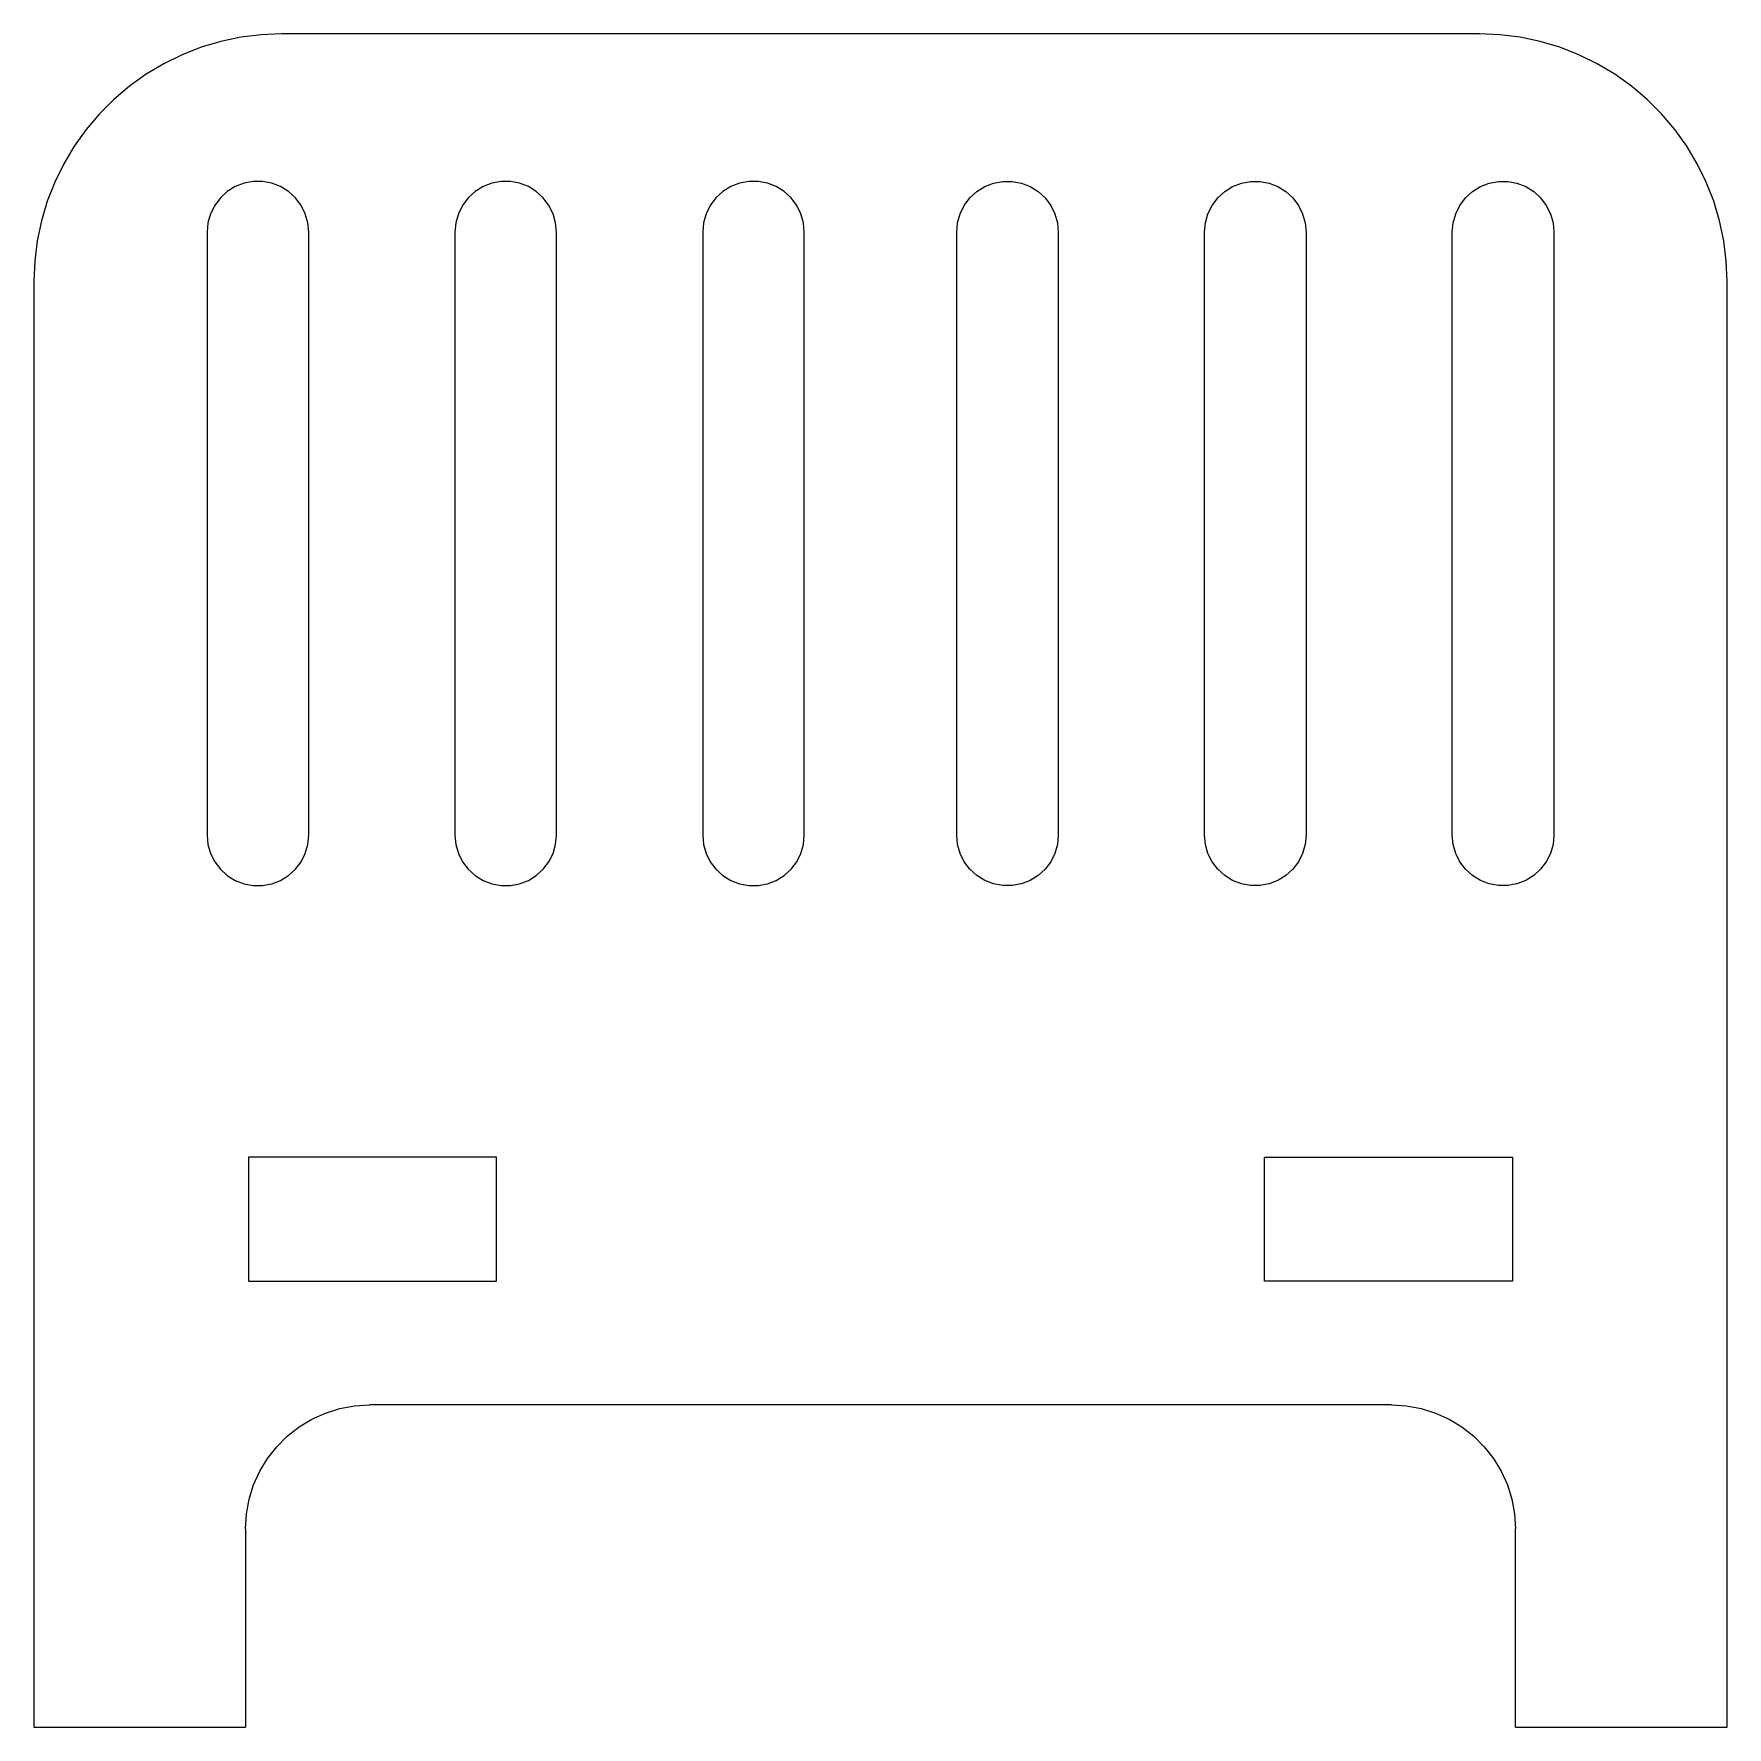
# Model space of a CAD drawing. Header units: centimetres. Extents: x -35.8 to 32.7, y -21 to 21.1.
# Drawn here: x -14.24 to -7.41, y 0.7 to 7.53 of the extents above; entities that cross this region are included whole.
import ezdxf

# ---------------------------------------------------------------- set-up
doc = ezdxf.new("R2010")
doc.units = ezdxf.units.CM
doc.header["$MEASUREMENT"] = 0
doc.layers.add('Capa 1', color=7, linetype='Continuous')

msp = doc.modelspace()

# ---------------------------------------------------------------- linework, layer by layer
at = {"layer": 'Capa 1', "color": 1, "lineweight": 25}
for points, knots in [([(-13.23969, 7.52854), (-13.23969, 7.52854), (-13.32227, 7.52512), (-13.32227, 7.52512), (-13.32227, 7.52512), (-13.32227, 7.52512), (-13.40429, 7.51492), (-13.40429, 7.51492), (-13.40429, 7.51492), (-13.40429, 7.51492), (-13.48519, 7.49795), (-13.48519, 7.49795), (-13.48519, 7.49795), (-13.48519, 7.49795), (-13.56438, 7.47435), (-13.56438, 7.47435), (-13.56438, 7.47435), (-13.56438, 7.47435), (-13.6414, 7.44433), (-13.6414, 7.44433), (-13.6414, 7.44433), (-13.6414, 7.44433), (-13.71565, 7.40803), (-13.71565, 7.40803), (-13.71565, 7.40803), (-13.71565, 7.40803), (-13.78663, 7.3657), (-13.78663, 7.3657), (-13.78663, 7.3657), (-13.78663, 7.3657), (-13.85391, 7.31768), (-13.85391, 7.31768), (-13.85391, 7.31768), (-13.85391, 7.31768), (-13.91699, 7.26427), (-13.91699, 7.26427), (-13.91699, 7.26427), (-13.91699, 7.26427), (-13.97544, 7.20582), (-13.97544, 7.20582), (-13.97544, 7.20582), (-13.97544, 7.20582), (-14.02885, 7.14278), (-14.02885, 7.14278), (-14.02885, 7.14278), (-14.02885, 7.14278), (-14.07686, 7.0755), (-14.07686, 7.0755), (-14.07686, 7.0755), (-14.07686, 7.0755), (-14.11916, 7.00449), (-14.11916, 7.00449), (-14.11916, 7.00449), (-14.11916, 7.00449), (-14.15546, 6.93023), (-14.15546, 6.93023), (-14.15546, 6.93023), (-14.15546, 6.93023), (-14.18552, 6.85325), (-14.18552, 6.85325), (-14.18552, 6.85325), (-14.18552, 6.85325), (-14.20909, 6.77402), (-14.20909, 6.77402), (-14.20909, 6.77402), (-14.20909, 6.77402), (-14.22605, 6.69313), (-14.22605, 6.69313), (-14.22605, 6.69313), (-14.22605, 6.69313), (-14.23628, 6.61114), (-14.23628, 6.61114), (-14.23628, 6.61114), (-14.23628, 6.61114), (-14.23971, 6.52855), (-14.23971, 6.52855)], [0, 0, 0, 0, 0.05, 0.05, 0.05, 0.05, 0.1, 0.1, 0.1, 0.1, 0.15, 0.15, 0.15, 0.15, 0.2, 0.2, 0.2, 0.2, 0.25, 0.25, 0.25, 0.25, 0.3, 0.3, 0.3, 0.3, 0.35, 0.35, 0.35, 0.35, 0.4, 0.4, 0.4, 0.4, 0.45, 0.45, 0.45, 0.45, 0.5, 0.5, 0.5, 0.5, 0.55, 0.55, 0.55, 0.55, 0.6, 0.6, 0.6, 0.6, 0.65, 0.65, 0.65, 0.65, 0.7, 0.7, 0.7, 0.7, 0.75, 0.75, 0.75, 0.75, 0.8, 0.8, 0.8, 0.8, 0.85, 0.85, 0.85, 0.85, 0.9, 0.9, 0.9, 0.9, 1, 1, 1, 1]), ([(-7.40637, 6.52855), (-7.40637, 6.52855), (-7.40979, 6.61114), (-7.40979, 6.61114), (-7.40979, 6.61114), (-7.40979, 6.61114), (-7.42002, 6.69313), (-7.42002, 6.69313), (-7.42002, 6.69313), (-7.42002, 6.69313), (-7.43695, 6.77402), (-7.43695, 6.77402), (-7.43695, 6.77402), (-7.43695, 6.77402), (-7.46055, 6.85325), (-7.46055, 6.85325), (-7.46055, 6.85325), (-7.46055, 6.85325), (-7.49061, 6.93023), (-7.49061, 6.93023), (-7.49061, 6.93023), (-7.49061, 6.93023), (-7.52691, 7.00449), (-7.52691, 7.00449), (-7.52691, 7.00449), (-7.52691, 7.00449), (-7.56921, 7.0755), (-7.56921, 7.0755), (-7.56921, 7.0755), (-7.56921, 7.0755), (-7.61722, 7.14278), (-7.61722, 7.14278), (-7.61722, 7.14278), (-7.61722, 7.14278), (-7.67063, 7.20582), (-7.67063, 7.20582), (-7.67063, 7.20582), (-7.67063, 7.20582), (-7.72909, 7.26427), (-7.72909, 7.26427), (-7.72909, 7.26427), (-7.72909, 7.26427), (-7.79216, 7.31768), (-7.79216, 7.31768), (-7.79216, 7.31768), (-7.79216, 7.31768), (-7.8594, 7.3657), (-7.8594, 7.3657), (-7.8594, 7.3657), (-7.8594, 7.3657), (-7.93042, 7.40803), (-7.93042, 7.40803), (-7.93042, 7.40803), (-7.93042, 7.40803), (-8.00468, 7.44433), (-8.00468, 7.44433), (-8.00468, 7.44433), (-8.00468, 7.44433), (-8.08165, 7.47435), (-8.08165, 7.47435), (-8.08165, 7.47435), (-8.08165, 7.47435), (-8.16089, 7.49795), (-8.16089, 7.49795), (-8.16089, 7.49795), (-8.16089, 7.49795), (-8.24178, 7.51492), (-8.24178, 7.51492), (-8.24178, 7.51492), (-8.24178, 7.51492), (-8.3238, 7.52512), (-8.3238, 7.52512), (-8.3238, 7.52512), (-8.3238, 7.52512), (-8.40638, 7.52854), (-8.40638, 7.52854)], [0, 0, 0, 0, 0.05, 0.05, 0.05, 0.05, 0.1, 0.1, 0.1, 0.1, 0.15, 0.15, 0.15, 0.15, 0.2, 0.2, 0.2, 0.2, 0.25, 0.25, 0.25, 0.25, 0.3, 0.3, 0.3, 0.3, 0.35, 0.35, 0.35, 0.35, 0.4, 0.4, 0.4, 0.4, 0.45, 0.45, 0.45, 0.45, 0.5, 0.5, 0.5, 0.5, 0.55, 0.55, 0.55, 0.55, 0.6, 0.6, 0.6, 0.6, 0.65, 0.65, 0.65, 0.65, 0.7, 0.7, 0.7, 0.7, 0.75, 0.75, 0.75, 0.75, 0.8, 0.8, 0.8, 0.8, 0.85, 0.85, 0.85, 0.85, 0.9, 0.9, 0.9, 0.9, 1, 1, 1, 1]), ([(-13.13054, 6.72854), (-13.13054, 6.72854), (-13.13403, 6.76622), (-13.13403, 6.76622), (-13.13403, 6.76622), (-13.13403, 6.76622), (-13.14437, 6.80259), (-13.14437, 6.80259), (-13.14437, 6.80259), (-13.14437, 6.80259), (-13.16123, 6.83646), (-13.16123, 6.83646), (-13.16123, 6.83646), (-13.16123, 6.83646), (-13.18405, 6.86666), (-13.18405, 6.86666), (-13.18405, 6.86666), (-13.18405, 6.86666), (-13.21199, 6.89213), (-13.21199, 6.89213), (-13.21199, 6.89213), (-13.21199, 6.89213), (-13.24417, 6.91206), (-13.24417, 6.91206), (-13.24417, 6.91206), (-13.24417, 6.91206), (-13.27945, 6.92571), (-13.27945, 6.92571), (-13.27945, 6.92571), (-13.27945, 6.92571), (-13.31663, 6.93266), (-13.31663, 6.93266), (-13.31663, 6.93266), (-13.31663, 6.93266), (-13.35445, 6.93266), (-13.35445, 6.93266), (-13.35445, 6.93266), (-13.35445, 6.93266), (-13.39163, 6.92571), (-13.39163, 6.92571), (-13.39163, 6.92571), (-13.39163, 6.92571), (-13.42691, 6.91206), (-13.42691, 6.91206), (-13.42691, 6.91206), (-13.42691, 6.91206), (-13.45908, 6.89213), (-13.45908, 6.89213), (-13.45908, 6.89213), (-13.45908, 6.89213), (-13.48702, 6.86666), (-13.48702, 6.86666), (-13.48702, 6.86666), (-13.48702, 6.86666), (-13.50984, 6.83646), (-13.50984, 6.83646), (-13.50984, 6.83646), (-13.50984, 6.83646), (-13.52671, 6.80259), (-13.52671, 6.80259), (-13.52671, 6.80259), (-13.52671, 6.80259), (-13.53704, 6.76622), (-13.53704, 6.76622), (-13.53704, 6.76622), (-13.53704, 6.76622), (-13.54054, 6.72854), (-13.54054, 6.72854)], [0, 0, 0, 0, 0.0555556, 0.0555556, 0.0555556, 0.0555556, 0.1111111, 0.1111111, 0.1111111, 0.1111111, 0.1666667, 0.1666667, 0.1666667, 0.1666667, 0.2222222, 0.2222222, 0.2222222, 0.2222222, 0.2777778, 0.2777778, 0.2777778, 0.2777778, 0.3333333, 0.3333333, 0.3333333, 0.3333333, 0.3888889, 0.3888889, 0.3888889, 0.3888889, 0.4444444, 0.4444444, 0.4444444, 0.4444444, 0.5, 0.5, 0.5, 0.5, 0.5555556, 0.5555556, 0.5555556, 0.5555556, 0.6111111, 0.6111111, 0.6111111, 0.6111111, 0.6666667, 0.6666667, 0.6666667, 0.6666667, 0.7222222, 0.7222222, 0.7222222, 0.7222222, 0.7777778, 0.7777778, 0.7777778, 0.7777778, 0.8333333, 0.8333333, 0.8333333, 0.8333333, 0.8888889, 0.8888889, 0.8888889, 0.8888889, 1, 1, 1, 1]), ([(-12.13052, 6.72854), (-12.13052, 6.72854), (-12.13401, 6.76622), (-12.13401, 6.76622), (-12.13401, 6.76622), (-12.13401, 6.76622), (-12.14438, 6.80259), (-12.14438, 6.80259), (-12.14438, 6.80259), (-12.14438, 6.80259), (-12.16125, 6.83646), (-12.16125, 6.83646), (-12.16125, 6.83646), (-12.16125, 6.83646), (-12.18403, 6.86666), (-12.18403, 6.86666), (-12.18403, 6.86666), (-12.18403, 6.86666), (-12.21201, 6.89213), (-12.21201, 6.89213), (-12.21201, 6.89213), (-12.21201, 6.89213), (-12.24415, 6.91206), (-12.24415, 6.91206), (-12.24415, 6.91206), (-12.24415, 6.91206), (-12.27943, 6.92571), (-12.27943, 6.92571), (-12.27943, 6.92571), (-12.27943, 6.92571), (-12.31661, 6.93266), (-12.31661, 6.93266), (-12.31661, 6.93266), (-12.31661, 6.93266), (-12.35446, 6.93266), (-12.35446, 6.93266), (-12.35446, 6.93266), (-12.35446, 6.93266), (-12.39164, 6.92571), (-12.39164, 6.92571), (-12.39164, 6.92571), (-12.39164, 6.92571), (-12.42692, 6.91206), (-12.42692, 6.91206), (-12.42692, 6.91206), (-12.42692, 6.91206), (-12.45906, 6.89213), (-12.45906, 6.89213), (-12.45906, 6.89213), (-12.45906, 6.89213), (-12.48704, 6.86666), (-12.48704, 6.86666), (-12.48704, 6.86666), (-12.48704, 6.86666), (-12.50983, 6.83646), (-12.50983, 6.83646), (-12.50983, 6.83646), (-12.50983, 6.83646), (-12.52669, 6.80259), (-12.52669, 6.80259), (-12.52669, 6.80259), (-12.52669, 6.80259), (-12.53706, 6.76622), (-12.53706, 6.76622), (-12.53706, 6.76622), (-12.53706, 6.76622), (-12.54052, 6.72854), (-12.54052, 6.72854)], [0, 0, 0, 0, 0.0555556, 0.0555556, 0.0555556, 0.0555556, 0.1111111, 0.1111111, 0.1111111, 0.1111111, 0.1666667, 0.1666667, 0.1666667, 0.1666667, 0.2222222, 0.2222222, 0.2222222, 0.2222222, 0.2777778, 0.2777778, 0.2777778, 0.2777778, 0.3333333, 0.3333333, 0.3333333, 0.3333333, 0.3888889, 0.3888889, 0.3888889, 0.3888889, 0.4444444, 0.4444444, 0.4444444, 0.4444444, 0.5, 0.5, 0.5, 0.5, 0.5555556, 0.5555556, 0.5555556, 0.5555556, 0.6111111, 0.6111111, 0.6111111, 0.6111111, 0.6666667, 0.6666667, 0.6666667, 0.6666667, 0.7222222, 0.7222222, 0.7222222, 0.7222222, 0.7777778, 0.7777778, 0.7777778, 0.7777778, 0.8333333, 0.8333333, 0.8333333, 0.8333333, 0.8888889, 0.8888889, 0.8888889, 0.8888889, 1, 1, 1, 1]), ([(-11.13053, 6.72854), (-11.13053, 6.72854), (-11.13403, 6.76622), (-11.13403, 6.76622), (-11.13403, 6.76622), (-11.13403, 6.76622), (-11.14436, 6.80259), (-11.14436, 6.80259), (-11.14436, 6.80259), (-11.14436, 6.80259), (-11.16123, 6.83646), (-11.16123, 6.83646), (-11.16123, 6.83646), (-11.16123, 6.83646), (-11.18405, 6.86666), (-11.18405, 6.86666), (-11.18405, 6.86666), (-11.18405, 6.86666), (-11.21199, 6.89213), (-11.21199, 6.89213), (-11.21199, 6.89213), (-11.21199, 6.89213), (-11.24416, 6.91206), (-11.24416, 6.91206), (-11.24416, 6.91206), (-11.24416, 6.91206), (-11.27944, 6.92571), (-11.27944, 6.92571), (-11.27944, 6.92571), (-11.27944, 6.92571), (-11.31662, 6.93266), (-11.31662, 6.93266), (-11.31662, 6.93266), (-11.31662, 6.93266), (-11.35444, 6.93266), (-11.35444, 6.93266), (-11.35444, 6.93266), (-11.35444, 6.93266), (-11.39163, 6.92571), (-11.39163, 6.92571), (-11.39163, 6.92571), (-11.39163, 6.92571), (-11.4269, 6.91206), (-11.4269, 6.91206), (-11.4269, 6.91206), (-11.4269, 6.91206), (-11.45908, 6.89213), (-11.45908, 6.89213), (-11.45908, 6.89213), (-11.45908, 6.89213), (-11.48702, 6.86666), (-11.48702, 6.86666), (-11.48702, 6.86666), (-11.48702, 6.86666), (-11.50984, 6.83646), (-11.50984, 6.83646), (-11.50984, 6.83646), (-11.50984, 6.83646), (-11.5267, 6.80259), (-11.5267, 6.80259), (-11.5267, 6.80259), (-11.5267, 6.80259), (-11.53704, 6.76622), (-11.53704, 6.76622), (-11.53704, 6.76622), (-11.53704, 6.76622), (-11.54053, 6.72854), (-11.54053, 6.72854)], [0, 0, 0, 0, 0.0555556, 0.0555556, 0.0555556, 0.0555556, 0.1111111, 0.1111111, 0.1111111, 0.1111111, 0.1666667, 0.1666667, 0.1666667, 0.1666667, 0.2222222, 0.2222222, 0.2222222, 0.2222222, 0.2777778, 0.2777778, 0.2777778, 0.2777778, 0.3333333, 0.3333333, 0.3333333, 0.3333333, 0.3888889, 0.3888889, 0.3888889, 0.3888889, 0.4444444, 0.4444444, 0.4444444, 0.4444444, 0.5, 0.5, 0.5, 0.5, 0.5555556, 0.5555556, 0.5555556, 0.5555556, 0.6111111, 0.6111111, 0.6111111, 0.6111111, 0.6666667, 0.6666667, 0.6666667, 0.6666667, 0.7222222, 0.7222222, 0.7222222, 0.7222222, 0.7777778, 0.7777778, 0.7777778, 0.7777778, 0.8333333, 0.8333333, 0.8333333, 0.8333333, 0.8888889, 0.8888889, 0.8888889, 0.8888889, 1, 1, 1, 1]), ([(-10.51554, 6.72854), (-10.51554, 6.72854), (-10.51204, 6.76622), (-10.51204, 6.76622), (-10.51204, 6.76622), (-10.51204, 6.76622), (-10.50171, 6.80259), (-10.50171, 6.80259), (-10.50171, 6.80259), (-10.50171, 6.80259), (-10.48481, 6.83646), (-10.48481, 6.83646), (-10.48481, 6.83646), (-10.48481, 6.83646), (-10.46202, 6.86666), (-10.46202, 6.86666), (-10.46202, 6.86666), (-10.46202, 6.86666), (-10.43408, 6.89213), (-10.43408, 6.89213), (-10.43408, 6.89213), (-10.43408, 6.89213), (-10.40191, 6.91206), (-10.40191, 6.91206), (-10.40191, 6.91206), (-10.40191, 6.91206), (-10.36663, 6.92571), (-10.36663, 6.92571), (-10.36663, 6.92571), (-10.36663, 6.92571), (-10.32945, 6.93266), (-10.32945, 6.93266), (-10.32945, 6.93266), (-10.32945, 6.93266), (-10.29163, 6.93266), (-10.29163, 6.93266), (-10.29163, 6.93266), (-10.29163, 6.93266), (-10.25445, 6.92571), (-10.25445, 6.92571), (-10.25445, 6.92571), (-10.25445, 6.92571), (-10.21917, 6.91206), (-10.21917, 6.91206), (-10.21917, 6.91206), (-10.21917, 6.91206), (-10.187, 6.89213), (-10.187, 6.89213), (-10.187, 6.89213), (-10.187, 6.89213), (-10.15902, 6.86666), (-10.15902, 6.86666), (-10.15902, 6.86666), (-10.15902, 6.86666), (-10.13623, 6.83646), (-10.13623, 6.83646), (-10.13623, 6.83646), (-10.13623, 6.83646), (-10.11937, 6.80259), (-10.11937, 6.80259), (-10.11937, 6.80259), (-10.11937, 6.80259), (-10.10903, 6.76622), (-10.10903, 6.76622), (-10.10903, 6.76622), (-10.10903, 6.76622), (-10.10554, 6.72854), (-10.10554, 6.72854)], [0, 0, 0, 0, 0.0555556, 0.0555556, 0.0555556, 0.0555556, 0.1111111, 0.1111111, 0.1111111, 0.1111111, 0.1666667, 0.1666667, 0.1666667, 0.1666667, 0.2222222, 0.2222222, 0.2222222, 0.2222222, 0.2777778, 0.2777778, 0.2777778, 0.2777778, 0.3333333, 0.3333333, 0.3333333, 0.3333333, 0.3888889, 0.3888889, 0.3888889, 0.3888889, 0.4444444, 0.4444444, 0.4444444, 0.4444444, 0.5, 0.5, 0.5, 0.5, 0.5555556, 0.5555556, 0.5555556, 0.5555556, 0.6111111, 0.6111111, 0.6111111, 0.6111111, 0.6666667, 0.6666667, 0.6666667, 0.6666667, 0.7222222, 0.7222222, 0.7222222, 0.7222222, 0.7777778, 0.7777778, 0.7777778, 0.7777778, 0.8333333, 0.8333333, 0.8333333, 0.8333333, 0.8888889, 0.8888889, 0.8888889, 0.8888889, 1, 1, 1, 1]), ([(-9.51552, 6.72854), (-9.51552, 6.72854), (-9.51206, 6.76622), (-9.51206, 6.76622), (-9.51206, 6.76622), (-9.51206, 6.76622), (-9.50169, 6.80259), (-9.50169, 6.80259), (-9.50169, 6.80259), (-9.50169, 6.80259), (-9.48483, 6.83646), (-9.48483, 6.83646), (-9.48483, 6.83646), (-9.48483, 6.83646), (-9.46204, 6.86666), (-9.46204, 6.86666), (-9.46204, 6.86666), (-9.46204, 6.86666), (-9.43406, 6.89213), (-9.43406, 6.89213), (-9.43406, 6.89213), (-9.43406, 6.89213), (-9.40192, 6.91206), (-9.40192, 6.91206), (-9.40192, 6.91206), (-9.40192, 6.91206), (-9.36665, 6.92571), (-9.36665, 6.92571), (-9.36665, 6.92571), (-9.36665, 6.92571), (-9.32946, 6.93266), (-9.32946, 6.93266), (-9.32946, 6.93266), (-9.32946, 6.93266), (-9.29161, 6.93266), (-9.29161, 6.93266), (-9.29161, 6.93266), (-9.29161, 6.93266), (-9.25443, 6.92571), (-9.25443, 6.92571), (-9.25443, 6.92571), (-9.25443, 6.92571), (-9.21915, 6.91206), (-9.21915, 6.91206), (-9.21915, 6.91206), (-9.21915, 6.91206), (-9.18698, 6.89213), (-9.18698, 6.89213), (-9.18698, 6.89213), (-9.18698, 6.89213), (-9.15904, 6.86666), (-9.15904, 6.86666), (-9.15904, 6.86666), (-9.15904, 6.86666), (-9.13625, 6.83646), (-9.13625, 6.83646), (-9.13625, 6.83646), (-9.13625, 6.83646), (-9.11938, 6.80259), (-9.11938, 6.80259), (-9.11938, 6.80259), (-9.11938, 6.80259), (-9.10901, 6.76622), (-9.10901, 6.76622), (-9.10901, 6.76622), (-9.10901, 6.76622), (-9.10552, 6.72854), (-9.10552, 6.72854)], [0, 0, 0, 0, 0.0555556, 0.0555556, 0.0555556, 0.0555556, 0.1111111, 0.1111111, 0.1111111, 0.1111111, 0.1666667, 0.1666667, 0.1666667, 0.1666667, 0.2222222, 0.2222222, 0.2222222, 0.2222222, 0.2777778, 0.2777778, 0.2777778, 0.2777778, 0.3333333, 0.3333333, 0.3333333, 0.3333333, 0.3888889, 0.3888889, 0.3888889, 0.3888889, 0.4444444, 0.4444444, 0.4444444, 0.4444444, 0.5, 0.5, 0.5, 0.5, 0.5555556, 0.5555556, 0.5555556, 0.5555556, 0.6111111, 0.6111111, 0.6111111, 0.6111111, 0.6666667, 0.6666667, 0.6666667, 0.6666667, 0.7222222, 0.7222222, 0.7222222, 0.7222222, 0.7777778, 0.7777778, 0.7777778, 0.7777778, 0.8333333, 0.8333333, 0.8333333, 0.8333333, 0.8888889, 0.8888889, 0.8888889, 0.8888889, 1, 1, 1, 1]), ([(-8.51553, 6.72854), (-8.51553, 6.72854), (-8.51204, 6.76622), (-8.51204, 6.76622), (-8.51204, 6.76622), (-8.51204, 6.76622), (-8.50171, 6.80259), (-8.50171, 6.80259), (-8.50171, 6.80259), (-8.50171, 6.80259), (-8.48484, 6.83646), (-8.48484, 6.83646), (-8.48484, 6.83646), (-8.48484, 6.83646), (-8.46202, 6.86666), (-8.46202, 6.86666), (-8.46202, 6.86666), (-8.46202, 6.86666), (-8.43408, 6.89213), (-8.43408, 6.89213), (-8.43408, 6.89213), (-8.43408, 6.89213), (-8.4019, 6.91206), (-8.4019, 6.91206), (-8.4019, 6.91206), (-8.4019, 6.91206), (-8.36663, 6.92571), (-8.36663, 6.92571), (-8.36663, 6.92571), (-8.36663, 6.92571), (-8.32944, 6.93266), (-8.32944, 6.93266), (-8.32944, 6.93266), (-8.32944, 6.93266), (-8.29163, 6.93266), (-8.29163, 6.93266), (-8.29163, 6.93266), (-8.29163, 6.93266), (-8.25444, 6.92571), (-8.25444, 6.92571), (-8.25444, 6.92571), (-8.25444, 6.92571), (-8.21917, 6.91206), (-8.21917, 6.91206), (-8.21917, 6.91206), (-8.21917, 6.91206), (-8.18699, 6.89213), (-8.18699, 6.89213), (-8.18699, 6.89213), (-8.18699, 6.89213), (-8.15905, 6.86666), (-8.15905, 6.86666), (-8.15905, 6.86666), (-8.15905, 6.86666), (-8.13623, 6.83646), (-8.13623, 6.83646), (-8.13623, 6.83646), (-8.13623, 6.83646), (-8.11936, 6.80259), (-8.11936, 6.80259), (-8.11936, 6.80259), (-8.11936, 6.80259), (-8.10903, 6.76622), (-8.10903, 6.76622), (-8.10903, 6.76622), (-8.10903, 6.76622), (-8.10554, 6.72854), (-8.10554, 6.72854)], [0, 0, 0, 0, 0.0555556, 0.0555556, 0.0555556, 0.0555556, 0.1111111, 0.1111111, 0.1111111, 0.1111111, 0.1666667, 0.1666667, 0.1666667, 0.1666667, 0.2222222, 0.2222222, 0.2222222, 0.2222222, 0.2777778, 0.2777778, 0.2777778, 0.2777778, 0.3333333, 0.3333333, 0.3333333, 0.3333333, 0.3888889, 0.3888889, 0.3888889, 0.3888889, 0.4444444, 0.4444444, 0.4444444, 0.4444444, 0.5, 0.5, 0.5, 0.5, 0.5555556, 0.5555556, 0.5555556, 0.5555556, 0.6111111, 0.6111111, 0.6111111, 0.6111111, 0.6666667, 0.6666667, 0.6666667, 0.6666667, 0.7222222, 0.7222222, 0.7222222, 0.7222222, 0.7777778, 0.7777778, 0.7777778, 0.7777778, 0.8333333, 0.8333333, 0.8333333, 0.8333333, 0.8888889, 0.8888889, 0.8888889, 0.8888889, 1, 1, 1, 1]), ([(-13.54054, 4.29522), (-13.54054, 4.29522), (-13.53704, 4.25755), (-13.53704, 4.25755), (-13.53704, 4.25755), (-13.53704, 4.25755), (-13.52671, 4.22114), (-13.52671, 4.22114), (-13.52671, 4.22114), (-13.52671, 4.22114), (-13.50984, 4.18727), (-13.50984, 4.18727), (-13.50984, 4.18727), (-13.50984, 4.18727), (-13.48702, 4.15711), (-13.48702, 4.15711), (-13.48702, 4.15711), (-13.48702, 4.15711), (-13.45908, 4.13161), (-13.45908, 4.13161), (-13.45908, 4.13161), (-13.45908, 4.13161), (-13.42691, 4.11171), (-13.42691, 4.11171), (-13.42691, 4.11171), (-13.42691, 4.11171), (-13.39163, 4.09802), (-13.39163, 4.09802), (-13.39163, 4.09802), (-13.39163, 4.09802), (-13.35445, 4.09107), (-13.35445, 4.09107), (-13.35445, 4.09107), (-13.35445, 4.09107), (-13.31663, 4.09107), (-13.31663, 4.09107), (-13.31663, 4.09107), (-13.31663, 4.09107), (-13.27945, 4.09802), (-13.27945, 4.09802), (-13.27945, 4.09802), (-13.27945, 4.09802), (-13.24417, 4.11171), (-13.24417, 4.11171), (-13.24417, 4.11171), (-13.24417, 4.11171), (-13.21199, 4.13161), (-13.21199, 4.13161), (-13.21199, 4.13161), (-13.21199, 4.13161), (-13.18405, 4.15711), (-13.18405, 4.15711), (-13.18405, 4.15711), (-13.18405, 4.15711), (-13.16123, 4.18727), (-13.16123, 4.18727), (-13.16123, 4.18727), (-13.16123, 4.18727), (-13.14437, 4.22114), (-13.14437, 4.22114), (-13.14437, 4.22114), (-13.14437, 4.22114), (-13.13403, 4.25755), (-13.13403, 4.25755), (-13.13403, 4.25755), (-13.13403, 4.25755), (-13.13054, 4.29522), (-13.13054, 4.29522)], [0, 0, 0, 0, 0.0555556, 0.0555556, 0.0555556, 0.0555556, 0.1111111, 0.1111111, 0.1111111, 0.1111111, 0.1666667, 0.1666667, 0.1666667, 0.1666667, 0.2222222, 0.2222222, 0.2222222, 0.2222222, 0.2777778, 0.2777778, 0.2777778, 0.2777778, 0.3333333, 0.3333333, 0.3333333, 0.3333333, 0.3888889, 0.3888889, 0.3888889, 0.3888889, 0.4444444, 0.4444444, 0.4444444, 0.4444444, 0.5, 0.5, 0.5, 0.5, 0.5555556, 0.5555556, 0.5555556, 0.5555556, 0.6111111, 0.6111111, 0.6111111, 0.6111111, 0.6666667, 0.6666667, 0.6666667, 0.6666667, 0.7222222, 0.7222222, 0.7222222, 0.7222222, 0.7777778, 0.7777778, 0.7777778, 0.7777778, 0.8333333, 0.8333333, 0.8333333, 0.8333333, 0.8888889, 0.8888889, 0.8888889, 0.8888889, 1, 1, 1, 1]), ([(-12.54052, 4.29522), (-12.54052, 4.29522), (-12.53706, 4.25755), (-12.53706, 4.25755), (-12.53706, 4.25755), (-12.53706, 4.25755), (-12.52669, 4.22114), (-12.52669, 4.22114), (-12.52669, 4.22114), (-12.52669, 4.22114), (-12.50983, 4.18727), (-12.50983, 4.18727), (-12.50983, 4.18727), (-12.50983, 4.18727), (-12.48704, 4.15711), (-12.48704, 4.15711), (-12.48704, 4.15711), (-12.48704, 4.15711), (-12.45906, 4.13161), (-12.45906, 4.13161), (-12.45906, 4.13161), (-12.45906, 4.13161), (-12.42692, 4.11171), (-12.42692, 4.11171), (-12.42692, 4.11171), (-12.42692, 4.11171), (-12.39164, 4.09802), (-12.39164, 4.09802), (-12.39164, 4.09802), (-12.39164, 4.09802), (-12.35446, 4.09107), (-12.35446, 4.09107), (-12.35446, 4.09107), (-12.35446, 4.09107), (-12.31661, 4.09107), (-12.31661, 4.09107), (-12.31661, 4.09107), (-12.31661, 4.09107), (-12.27943, 4.09802), (-12.27943, 4.09802), (-12.27943, 4.09802), (-12.27943, 4.09802), (-12.24415, 4.11171), (-12.24415, 4.11171), (-12.24415, 4.11171), (-12.24415, 4.11171), (-12.21201, 4.13161), (-12.21201, 4.13161), (-12.21201, 4.13161), (-12.21201, 4.13161), (-12.18403, 4.15711), (-12.18403, 4.15711), (-12.18403, 4.15711), (-12.18403, 4.15711), (-12.16125, 4.18727), (-12.16125, 4.18727), (-12.16125, 4.18727), (-12.16125, 4.18727), (-12.14438, 4.22114), (-12.14438, 4.22114), (-12.14438, 4.22114), (-12.14438, 4.22114), (-12.13401, 4.25755), (-12.13401, 4.25755), (-12.13401, 4.25755), (-12.13401, 4.25755), (-12.13052, 4.29522), (-12.13052, 4.29522)], [0, 0, 0, 0, 0.0555556, 0.0555556, 0.0555556, 0.0555556, 0.1111111, 0.1111111, 0.1111111, 0.1111111, 0.1666667, 0.1666667, 0.1666667, 0.1666667, 0.2222222, 0.2222222, 0.2222222, 0.2222222, 0.2777778, 0.2777778, 0.2777778, 0.2777778, 0.3333333, 0.3333333, 0.3333333, 0.3333333, 0.3888889, 0.3888889, 0.3888889, 0.3888889, 0.4444444, 0.4444444, 0.4444444, 0.4444444, 0.5, 0.5, 0.5, 0.5, 0.5555556, 0.5555556, 0.5555556, 0.5555556, 0.6111111, 0.6111111, 0.6111111, 0.6111111, 0.6666667, 0.6666667, 0.6666667, 0.6666667, 0.7222222, 0.7222222, 0.7222222, 0.7222222, 0.7777778, 0.7777778, 0.7777778, 0.7777778, 0.8333333, 0.8333333, 0.8333333, 0.8333333, 0.8888889, 0.8888889, 0.8888889, 0.8888889, 1, 1, 1, 1]), ([(-11.54053, 4.29522), (-11.54053, 4.29522), (-11.53704, 4.25755), (-11.53704, 4.25755), (-11.53704, 4.25755), (-11.53704, 4.25755), (-11.5267, 4.22114), (-11.5267, 4.22114), (-11.5267, 4.22114), (-11.5267, 4.22114), (-11.50984, 4.18727), (-11.50984, 4.18727), (-11.50984, 4.18727), (-11.50984, 4.18727), (-11.48702, 4.15711), (-11.48702, 4.15711), (-11.48702, 4.15711), (-11.48702, 4.15711), (-11.45908, 4.13161), (-11.45908, 4.13161), (-11.45908, 4.13161), (-11.45908, 4.13161), (-11.4269, 4.11171), (-11.4269, 4.11171), (-11.4269, 4.11171), (-11.4269, 4.11171), (-11.39163, 4.09802), (-11.39163, 4.09802), (-11.39163, 4.09802), (-11.39163, 4.09802), (-11.35444, 4.09107), (-11.35444, 4.09107), (-11.35444, 4.09107), (-11.35444, 4.09107), (-11.31662, 4.09107), (-11.31662, 4.09107), (-11.31662, 4.09107), (-11.31662, 4.09107), (-11.27944, 4.09802), (-11.27944, 4.09802), (-11.27944, 4.09802), (-11.27944, 4.09802), (-11.24416, 4.11171), (-11.24416, 4.11171), (-11.24416, 4.11171), (-11.24416, 4.11171), (-11.21199, 4.13161), (-11.21199, 4.13161), (-11.21199, 4.13161), (-11.21199, 4.13161), (-11.18405, 4.15711), (-11.18405, 4.15711), (-11.18405, 4.15711), (-11.18405, 4.15711), (-11.16123, 4.18727), (-11.16123, 4.18727), (-11.16123, 4.18727), (-11.16123, 4.18727), (-11.14436, 4.22114), (-11.14436, 4.22114), (-11.14436, 4.22114), (-11.14436, 4.22114), (-11.13403, 4.25755), (-11.13403, 4.25755), (-11.13403, 4.25755), (-11.13403, 4.25755), (-11.13053, 4.29522), (-11.13053, 4.29522)], [0, 0, 0, 0, 0.0555556, 0.0555556, 0.0555556, 0.0555556, 0.1111111, 0.1111111, 0.1111111, 0.1111111, 0.1666667, 0.1666667, 0.1666667, 0.1666667, 0.2222222, 0.2222222, 0.2222222, 0.2222222, 0.2777778, 0.2777778, 0.2777778, 0.2777778, 0.3333333, 0.3333333, 0.3333333, 0.3333333, 0.3888889, 0.3888889, 0.3888889, 0.3888889, 0.4444444, 0.4444444, 0.4444444, 0.4444444, 0.5, 0.5, 0.5, 0.5, 0.5555556, 0.5555556, 0.5555556, 0.5555556, 0.6111111, 0.6111111, 0.6111111, 0.6111111, 0.6666667, 0.6666667, 0.6666667, 0.6666667, 0.7222222, 0.7222222, 0.7222222, 0.7222222, 0.7777778, 0.7777778, 0.7777778, 0.7777778, 0.8333333, 0.8333333, 0.8333333, 0.8333333, 0.8888889, 0.8888889, 0.8888889, 0.8888889, 1, 1, 1, 1]), ([(-10.10554, 4.29522), (-10.10554, 4.29522), (-10.10903, 4.25755), (-10.10903, 4.25755), (-10.10903, 4.25755), (-10.10903, 4.25755), (-10.11937, 4.22114), (-10.11937, 4.22114), (-10.11937, 4.22114), (-10.11937, 4.22114), (-10.13623, 4.18727), (-10.13623, 4.18727), (-10.13623, 4.18727), (-10.13623, 4.18727), (-10.15902, 4.15711), (-10.15902, 4.15711), (-10.15902, 4.15711), (-10.15902, 4.15711), (-10.187, 4.13161), (-10.187, 4.13161), (-10.187, 4.13161), (-10.187, 4.13161), (-10.21917, 4.11171), (-10.21917, 4.11171), (-10.21917, 4.11171), (-10.21917, 4.11171), (-10.25445, 4.09802), (-10.25445, 4.09802), (-10.25445, 4.09802), (-10.25445, 4.09802), (-10.29163, 4.09107), (-10.29163, 4.09107), (-10.29163, 4.09107), (-10.29163, 4.09107), (-10.32945, 4.09107), (-10.32945, 4.09107), (-10.32945, 4.09107), (-10.32945, 4.09107), (-10.36663, 4.09802), (-10.36663, 4.09802), (-10.36663, 4.09802), (-10.36663, 4.09802), (-10.40191, 4.11171), (-10.40191, 4.11171), (-10.40191, 4.11171), (-10.40191, 4.11171), (-10.43408, 4.13161), (-10.43408, 4.13161), (-10.43408, 4.13161), (-10.43408, 4.13161), (-10.46202, 4.15711), (-10.46202, 4.15711), (-10.46202, 4.15711), (-10.46202, 4.15711), (-10.48481, 4.18727), (-10.48481, 4.18727), (-10.48481, 4.18727), (-10.48481, 4.18727), (-10.50171, 4.22114), (-10.50171, 4.22114), (-10.50171, 4.22114), (-10.50171, 4.22114), (-10.51204, 4.25755), (-10.51204, 4.25755), (-10.51204, 4.25755), (-10.51204, 4.25755), (-10.51554, 4.29522), (-10.51554, 4.29522)], [0, 0, 0, 0, 0.0555556, 0.0555556, 0.0555556, 0.0555556, 0.1111111, 0.1111111, 0.1111111, 0.1111111, 0.1666667, 0.1666667, 0.1666667, 0.1666667, 0.2222222, 0.2222222, 0.2222222, 0.2222222, 0.2777778, 0.2777778, 0.2777778, 0.2777778, 0.3333333, 0.3333333, 0.3333333, 0.3333333, 0.3888889, 0.3888889, 0.3888889, 0.3888889, 0.4444444, 0.4444444, 0.4444444, 0.4444444, 0.5, 0.5, 0.5, 0.5, 0.5555556, 0.5555556, 0.5555556, 0.5555556, 0.6111111, 0.6111111, 0.6111111, 0.6111111, 0.6666667, 0.6666667, 0.6666667, 0.6666667, 0.7222222, 0.7222222, 0.7222222, 0.7222222, 0.7777778, 0.7777778, 0.7777778, 0.7777778, 0.8333333, 0.8333333, 0.8333333, 0.8333333, 0.8888889, 0.8888889, 0.8888889, 0.8888889, 1, 1, 1, 1]), ([(-9.10552, 4.29522), (-9.10552, 4.29522), (-9.10901, 4.25755), (-9.10901, 4.25755), (-9.10901, 4.25755), (-9.10901, 4.25755), (-9.11938, 4.22114), (-9.11938, 4.22114), (-9.11938, 4.22114), (-9.11938, 4.22114), (-9.13625, 4.18727), (-9.13625, 4.18727), (-9.13625, 4.18727), (-9.13625, 4.18727), (-9.15904, 4.15711), (-9.15904, 4.15711), (-9.15904, 4.15711), (-9.15904, 4.15711), (-9.18698, 4.13161), (-9.18698, 4.13161), (-9.18698, 4.13161), (-9.18698, 4.13161), (-9.21915, 4.11171), (-9.21915, 4.11171), (-9.21915, 4.11171), (-9.21915, 4.11171), (-9.25443, 4.09802), (-9.25443, 4.09802), (-9.25443, 4.09802), (-9.25443, 4.09802), (-9.29161, 4.09107), (-9.29161, 4.09107), (-9.29161, 4.09107), (-9.29161, 4.09107), (-9.32946, 4.09107), (-9.32946, 4.09107), (-9.32946, 4.09107), (-9.32946, 4.09107), (-9.36665, 4.09802), (-9.36665, 4.09802), (-9.36665, 4.09802), (-9.36665, 4.09802), (-9.40192, 4.11171), (-9.40192, 4.11171), (-9.40192, 4.11171), (-9.40192, 4.11171), (-9.43406, 4.13161), (-9.43406, 4.13161), (-9.43406, 4.13161), (-9.43406, 4.13161), (-9.46204, 4.15711), (-9.46204, 4.15711), (-9.46204, 4.15711), (-9.46204, 4.15711), (-9.48483, 4.18727), (-9.48483, 4.18727), (-9.48483, 4.18727), (-9.48483, 4.18727), (-9.50169, 4.22114), (-9.50169, 4.22114), (-9.50169, 4.22114), (-9.50169, 4.22114), (-9.51206, 4.25755), (-9.51206, 4.25755), (-9.51206, 4.25755), (-9.51206, 4.25755), (-9.51552, 4.29522), (-9.51552, 4.29522)], [0, 0, 0, 0, 0.0555556, 0.0555556, 0.0555556, 0.0555556, 0.1111111, 0.1111111, 0.1111111, 0.1111111, 0.1666667, 0.1666667, 0.1666667, 0.1666667, 0.2222222, 0.2222222, 0.2222222, 0.2222222, 0.2777778, 0.2777778, 0.2777778, 0.2777778, 0.3333333, 0.3333333, 0.3333333, 0.3333333, 0.3888889, 0.3888889, 0.3888889, 0.3888889, 0.4444444, 0.4444444, 0.4444444, 0.4444444, 0.5, 0.5, 0.5, 0.5, 0.5555556, 0.5555556, 0.5555556, 0.5555556, 0.6111111, 0.6111111, 0.6111111, 0.6111111, 0.6666667, 0.6666667, 0.6666667, 0.6666667, 0.7222222, 0.7222222, 0.7222222, 0.7222222, 0.7777778, 0.7777778, 0.7777778, 0.7777778, 0.8333333, 0.8333333, 0.8333333, 0.8333333, 0.8888889, 0.8888889, 0.8888889, 0.8888889, 1, 1, 1, 1]), ([(-8.10554, 4.29522), (-8.10554, 4.29522), (-8.10903, 4.25755), (-8.10903, 4.25755), (-8.10903, 4.25755), (-8.10903, 4.25755), (-8.11936, 4.22114), (-8.11936, 4.22114), (-8.11936, 4.22114), (-8.11936, 4.22114), (-8.13623, 4.18727), (-8.13623, 4.18727), (-8.13623, 4.18727), (-8.13623, 4.18727), (-8.15905, 4.15711), (-8.15905, 4.15711), (-8.15905, 4.15711), (-8.15905, 4.15711), (-8.18699, 4.13161), (-8.18699, 4.13161), (-8.18699, 4.13161), (-8.18699, 4.13161), (-8.21917, 4.11171), (-8.21917, 4.11171), (-8.21917, 4.11171), (-8.21917, 4.11171), (-8.25444, 4.09802), (-8.25444, 4.09802), (-8.25444, 4.09802), (-8.25444, 4.09802), (-8.29163, 4.09107), (-8.29163, 4.09107), (-8.29163, 4.09107), (-8.29163, 4.09107), (-8.32944, 4.09107), (-8.32944, 4.09107), (-8.32944, 4.09107), (-8.32944, 4.09107), (-8.36663, 4.09802), (-8.36663, 4.09802), (-8.36663, 4.09802), (-8.36663, 4.09802), (-8.4019, 4.11171), (-8.4019, 4.11171), (-8.4019, 4.11171), (-8.4019, 4.11171), (-8.43408, 4.13161), (-8.43408, 4.13161), (-8.43408, 4.13161), (-8.43408, 4.13161), (-8.46202, 4.15711), (-8.46202, 4.15711), (-8.46202, 4.15711), (-8.46202, 4.15711), (-8.48484, 4.18727), (-8.48484, 4.18727), (-8.48484, 4.18727), (-8.48484, 4.18727), (-8.50171, 4.22114), (-8.50171, 4.22114), (-8.50171, 4.22114), (-8.50171, 4.22114), (-8.51204, 4.25755), (-8.51204, 4.25755), (-8.51204, 4.25755), (-8.51204, 4.25755), (-8.51553, 4.29522), (-8.51553, 4.29522)], [0, 0, 0, 0, 0.0555556, 0.0555556, 0.0555556, 0.0555556, 0.1111111, 0.1111111, 0.1111111, 0.1111111, 0.1666667, 0.1666667, 0.1666667, 0.1666667, 0.2222222, 0.2222222, 0.2222222, 0.2222222, 0.2777778, 0.2777778, 0.2777778, 0.2777778, 0.3333333, 0.3333333, 0.3333333, 0.3333333, 0.3888889, 0.3888889, 0.3888889, 0.3888889, 0.4444444, 0.4444444, 0.4444444, 0.4444444, 0.5, 0.5, 0.5, 0.5, 0.5555556, 0.5555556, 0.5555556, 0.5555556, 0.6111111, 0.6111111, 0.6111111, 0.6111111, 0.6666667, 0.6666667, 0.6666667, 0.6666667, 0.7222222, 0.7222222, 0.7222222, 0.7222222, 0.7777778, 0.7777778, 0.7777778, 0.7777778, 0.8333333, 0.8333333, 0.8333333, 0.8333333, 0.8888889, 0.8888889, 0.8888889, 0.8888889, 1, 1, 1, 1]), ([(-13.38553, 1.49523), (-13.38553, 1.49523), (-13.38189, 1.55548), (-13.38189, 1.55548), (-13.38189, 1.55548), (-13.38189, 1.55548), (-13.37099, 1.61485), (-13.37099, 1.61485), (-13.37099, 1.61485), (-13.37099, 1.61485), (-13.35303, 1.6725), (-13.35303, 1.6725), (-13.35303, 1.6725), (-13.35303, 1.6725), (-13.32827, 1.72757), (-13.32827, 1.72757), (-13.32827, 1.72757), (-13.32827, 1.72757), (-13.29701, 1.77925), (-13.29701, 1.77925), (-13.29701, 1.77925), (-13.29701, 1.77925), (-13.2598, 1.82677), (-13.2598, 1.82677), (-13.2598, 1.82677), (-13.2598, 1.82677), (-13.21711, 1.86945), (-13.21711, 1.86945), (-13.21711, 1.86945), (-13.21711, 1.86945), (-13.16955, 1.90671), (-13.16955, 1.90671), (-13.16955, 1.90671), (-13.16955, 1.90671), (-13.11791, 1.93793), (-13.11791, 1.93793), (-13.11791, 1.93793), (-13.11791, 1.93793), (-13.06284, 1.96273), (-13.06284, 1.96273), (-13.06284, 1.96273), (-13.06284, 1.96273), (-13.0052, 1.98068), (-13.0052, 1.98068), (-13.0052, 1.98068), (-13.0052, 1.98068), (-12.94579, 1.99155), (-12.94579, 1.99155), (-12.94579, 1.99155), (-12.94579, 1.99155), (-12.88553, 1.99522), (-12.88553, 1.99522)], [0, 0, 0, 0, 0.0714286, 0.0714286, 0.0714286, 0.0714286, 0.1428571, 0.1428571, 0.1428571, 0.1428571, 0.2142857, 0.2142857, 0.2142857, 0.2142857, 0.2857143, 0.2857143, 0.2857143, 0.2857143, 0.3571429, 0.3571429, 0.3571429, 0.3571429, 0.4285714, 0.4285714, 0.4285714, 0.4285714, 0.5, 0.5, 0.5, 0.5, 0.5714286, 0.5714286, 0.5714286, 0.5714286, 0.6428571, 0.6428571, 0.6428571, 0.6428571, 0.7142857, 0.7142857, 0.7142857, 0.7142857, 0.7857143, 0.7857143, 0.7857143, 0.7857143, 0.8571429, 0.8571429, 0.8571429, 0.8571429, 1, 1, 1, 1]), ([(-8.76054, 1.99522), (-8.76054, 1.99522), (-8.70028, 1.99155), (-8.70028, 1.99155), (-8.70028, 1.99155), (-8.70028, 1.99155), (-8.64088, 1.98068), (-8.64088, 1.98068), (-8.64088, 1.98068), (-8.64088, 1.98068), (-8.58323, 1.96273), (-8.58323, 1.96273), (-8.58323, 1.96273), (-8.58323, 1.96273), (-8.52816, 1.93793), (-8.52816, 1.93793), (-8.52816, 1.93793), (-8.52816, 1.93793), (-8.47652, 1.90671), (-8.47652, 1.90671), (-8.47652, 1.90671), (-8.47652, 1.90671), (-8.42896, 1.86945), (-8.42896, 1.86945), (-8.42896, 1.86945), (-8.42896, 1.86945), (-8.38628, 1.82677), (-8.38628, 1.82677), (-8.38628, 1.82677), (-8.38628, 1.82677), (-8.34906, 1.77925), (-8.34906, 1.77925), (-8.34906, 1.77925), (-8.34906, 1.77925), (-8.3178, 1.72757), (-8.3178, 1.72757), (-8.3178, 1.72757), (-8.3178, 1.72757), (-8.29304, 1.6725), (-8.29304, 1.6725), (-8.29304, 1.6725), (-8.29304, 1.6725), (-8.27505, 1.61485), (-8.27505, 1.61485), (-8.27505, 1.61485), (-8.27505, 1.61485), (-8.26418, 1.55548), (-8.26418, 1.55548), (-8.26418, 1.55548), (-8.26418, 1.55548), (-8.26055, 1.49523), (-8.26055, 1.49523)], [0, 0, 0, 0, 0.0714286, 0.0714286, 0.0714286, 0.0714286, 0.1428571, 0.1428571, 0.1428571, 0.1428571, 0.2142857, 0.2142857, 0.2142857, 0.2142857, 0.2857143, 0.2857143, 0.2857143, 0.2857143, 0.3571429, 0.3571429, 0.3571429, 0.3571429, 0.4285714, 0.4285714, 0.4285714, 0.4285714, 0.5, 0.5, 0.5, 0.5, 0.5714286, 0.5714286, 0.5714286, 0.5714286, 0.6428571, 0.6428571, 0.6428571, 0.6428571, 0.7142857, 0.7142857, 0.7142857, 0.7142857, 0.7857143, 0.7857143, 0.7857143, 0.7857143, 0.8571429, 0.8571429, 0.8571429, 0.8571429, 1, 1, 1, 1])]:
    msp.add_open_spline(points, degree=3, knots=knots, dxfattribs=at)
for points in [[(-8.40638, 7.52854), (-8.40638, 7.52854), (-13.23969, 7.52854), (-13.23969, 7.52854)], [(-13.54054, 6.72854), (-13.54054, 6.72854), (-13.54054, 4.29522), (-13.54054, 4.29522)], [(-13.13054, 4.29522), (-13.13054, 4.29522), (-13.13054, 6.72854), (-13.13054, 6.72854)], [(-12.54052, 6.72854), (-12.54052, 6.72854), (-12.54052, 4.29522), (-12.54052, 4.29522)], [(-12.13052, 4.29522), (-12.13052, 4.29522), (-12.13052, 6.72854), (-12.13052, 6.72854)], [(-11.54053, 6.72854), (-11.54053, 6.72854), (-11.54053, 4.29522), (-11.54053, 4.29522)], [(-11.13053, 4.29522), (-11.13053, 4.29522), (-11.13053, 6.72854), (-11.13053, 6.72854)], [(-10.51554, 4.29522), (-10.51554, 4.29522), (-10.51554, 6.72854), (-10.51554, 6.72854)], [(-10.10554, 6.72854), (-10.10554, 6.72854), (-10.10554, 4.29522), (-10.10554, 4.29522)], [(-9.51552, 4.29522), (-9.51552, 4.29522), (-9.51552, 6.72854), (-9.51552, 6.72854)], [(-9.10552, 6.72854), (-9.10552, 6.72854), (-9.10552, 4.29522), (-9.10552, 4.29522)], [(-8.51553, 4.29522), (-8.51553, 4.29522), (-8.51553, 6.72854), (-8.51553, 6.72854)], [(-8.10554, 6.72854), (-8.10554, 6.72854), (-8.10554, 4.29522), (-8.10554, 4.29522)], [(-14.23971, 6.52855), (-14.23971, 6.52855), (-14.23971, 0.6952), (-14.23971, 0.6952)], [(-7.40637, 0.6952), (-7.40637, 0.6952), (-7.40637, 6.52855), (-7.40637, 6.52855)], [(-13.37304, 2.9952), (-13.37304, 2.9952), (-13.37304, 2.49521), (-13.37304, 2.49521)], [(-12.37302, 2.9952), (-12.37302, 2.9952), (-13.37304, 2.9952), (-13.37304, 2.9952)], [(-12.37302, 2.49521), (-12.37302, 2.49521), (-12.37302, 2.9952), (-12.37302, 2.9952)], [(-9.27302, 2.9952), (-9.27302, 2.9952), (-8.27303, 2.9952), (-8.27303, 2.9952)], [(-9.27302, 2.49521), (-9.27302, 2.49521), (-9.27302, 2.9952), (-9.27302, 2.9952)], [(-8.27303, 2.9952), (-8.27303, 2.9952), (-8.27303, 2.49521), (-8.27303, 2.49521)], [(-13.37304, 2.49521), (-13.37304, 2.49521), (-12.37302, 2.49521), (-12.37302, 2.49521)], [(-8.27303, 2.49521), (-8.27303, 2.49521), (-9.27302, 2.49521), (-9.27302, 2.49521)], [(-8.76054, 1.99522), (-8.76054, 1.99522), (-12.88553, 1.99522), (-12.88553, 1.99522)], [(-13.38553, 1.49523), (-13.38553, 1.49523), (-13.38553, 0.6952), (-13.38553, 0.6952)], [(-8.26055, 0.6952), (-8.26055, 0.6952), (-8.26055, 1.49523), (-8.26055, 1.49523)], [(-14.23971, 0.6952), (-14.23971, 0.6952), (-13.38553, 0.6952), (-13.38553, 0.6952)], [(-8.26055, 0.6952), (-8.26055, 0.6952), (-7.40637, 0.6952), (-7.40637, 0.6952)]]:
    msp.add_open_spline(points, degree=3, dxfattribs=at)

doc.saveas('drawing.dxf')
